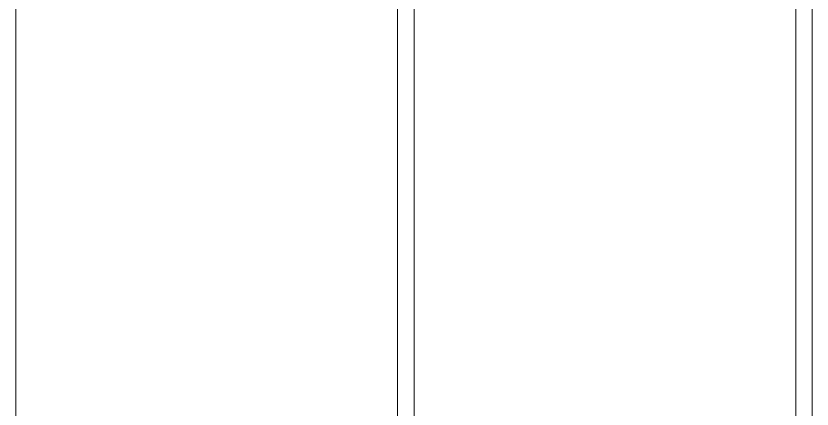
# Model space of a CAD drawing. Header units: millimetres. Extents: x -25 to 4147, y 0 to 2650.
# Drawn here: x 2557.7 to 3044.3, y 1030 to 1270.4 of the extents above; entities that cross this region are included whole.
import ezdxf

# ---------------------------------------------------------------- set-up
doc = ezdxf.new("R2010")
doc.units = ezdxf.units.MM
doc.layers.add('ceco.net 340', color=7, linetype='Continuous', lineweight=5)

msp = doc.modelspace()

# ---------------------------------------------------------------- linework, layer by layer
at = {"layer": 'ceco.net 340'}
for p, q in [((2557.7, 2250), (2557.7, 488.65)), ((2791.01, 2250), (2791.01, 488.65)), ((2801.01, 2250), (2801.01, 488.65)), ((3034.32, 2250), (3034.32, 488.65)), ((3044.32, 2250), (3044.32, 488.65))]:
    msp.add_line(p, q, dxfattribs=at)

doc.saveas('drawing.dxf')
